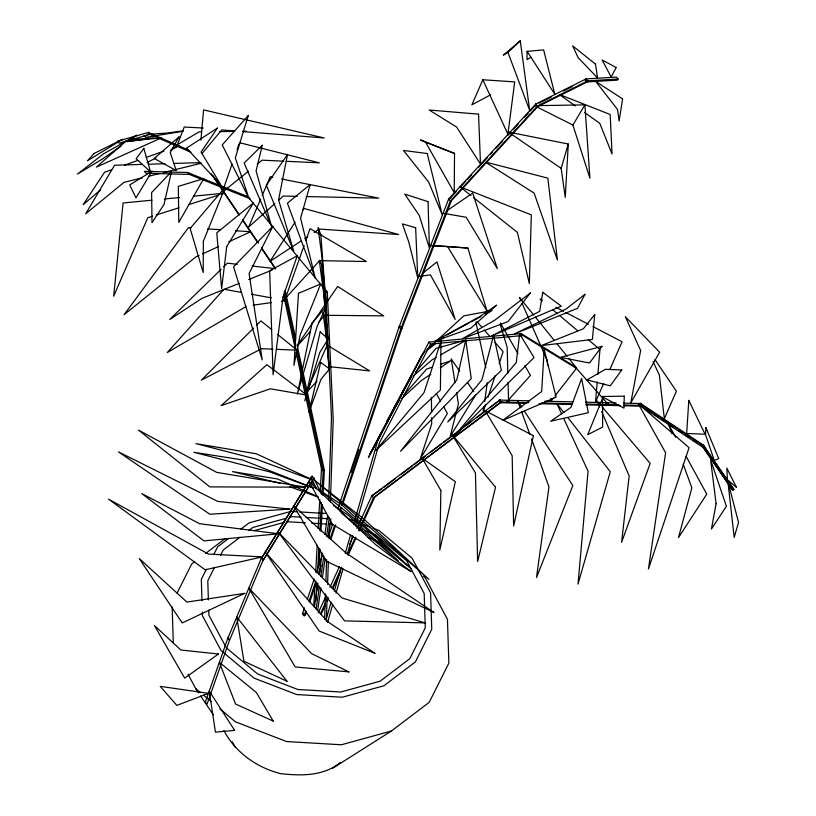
<?xml version="1.0" encoding="UTF-8"?>
<svg xmlns="http://www.w3.org/2000/svg" width="816" height="816" viewBox="0 0 816 816"><rect width="100%" height="100%" fill="white"/><g stroke="black" fill="none" stroke-linecap="round" stroke-linejoin="round"><path stroke-width="1.22" d="M454.522 153.459L454.237 192.668L425.564 142.188L420.526 139.924L454.522 153.459L425.564 142.188M535.592 104.897L535.592 104.111L585.868 79.03L587.591 80.947L587.591 81.743L537.316 106.814L535.592 104.111M585.857 79.825L585.868 79.03M527.105 51.357L554.798 94.207L543.65 49.909L527.105 51.357L526.973 59.599L531.145 57.171M324.584 619.191L325.462 593.844M325.89 581.165L326.635 559.613M328.675 500.035L331.5 417.649L325.574 290.333L327.298 292.25L333.224 419.567L330.398 501.952M326.318 621.109L327.145 597.026M327.573 584.348L328.358 561.53M329.144 538.713L329.664 523.505M313.762 606.298L314.976 584.674M315.69 571.945L317.189 545.231M318.128 528.697L319.77 499.433M320.27 490.528L321.484 468.894M315.914 600.586L316.924 582.767M317.567 571.322L318.852 548.423M319.852 530.614L321.422 502.625M321.922 493.711L323.207 470.812L321.494 468.863L296.045 352.206M317.648 589.795L317.863 585.97M319.015 565.621L319.943 549.076M320.943 531.267L322.442 504.553M322.942 495.649L324.37 470.2L303.256 373.402M568.283 144.024L565.253 197.35L561.153 168.382L568.283 144.024L508.348 132.039L561.153 168.382M597.21 382L595.507 401.992L603.687 383.459M597.842 374.503L599.964 349.523L588.367 339.762M200.909 140.179L203.561 109.885L324.197 137.975L243.25 131.621M327.298 292.281L248.033 196.972L249.757 198.89M483.98 406.46L483.286 411.478L485.663 404.308M484.673 401.441L487.274 382.622M314.456 607.084L317.873 583.246M319.138 574.464L322.198 553.136M324.901 534.317L327.604 515.498M316.18 609.001L319.423 586.418M320.861 576.382L323.748 556.308M326.624 536.234L329.327 517.415M317.699 610.337L320.943 587.755M322.391 577.718L325.084 558.899M328.154 537.581L330.847 518.762M428.9 342.128L520.802 333.632L522.526 335.549L430.624 344.046L428.9 342.098L377.737 440.813L353.705 523.994M430.624 344.046L379.471 442.731L355.429 525.912M326.135 619.415L331.092 602.29M334.264 591.274L340.986 568.038M345.229 553.36L350.523 535.01M327.512 622.557L332.816 604.207M335.998 593.191L343.067 568.732M347.3 554.054L352.604 535.704M488.039 397.137L495.179 375.615M499.137 363.661L503.105 351.706L494.945 342.312M306.53 611.602L305.317 615.223L304.164 615.774L302.44 613.856L304.47 607.828M307.316 599.393L314.211 578.901M316.251 572.873L322.748 553.585M328.43 536.714L332.489 524.657M337.773 508.98L399.085 326.961L448.576 199.186L535.541 104.346L536.234 104.407M351.084 472.301L358.795 449.402M304.164 615.774L305.786 610.96M309.04 601.31L315.945 580.819M318.383 573.587L321.218 565.151M330.154 538.631L334.621 525.371M339.497 510.898L340.711 507.287M341.527 504.869L400.809 328.879L450.299 201.103L537.275 106.264L537.958 106.325L450.993 201.164L448.576 199.186L449.698 198.706M309.774 601.963L316.271 582.685M319.117 574.25L320.331 570.629M330.888 539.294L335.764 524.831M340.629 510.367L341.445 507.96M342.251 505.553L401.931 328.389L451.421 200.614L450.299 201.103M222.615 191.168L232.081 163.975M237.017 149.787L239.078 143.871M285.855 297.085L304.103 245.463M305.806 240.659L310.049 228.653L366.353 261.518L319.627 260.641L286.294 297.35M321.555 494.282L313.895 478.176L263.007 560.561L313.895 478.176L312.171 476.258L310.478 477.707M312.171 476.258L261.283 558.644L312.171 476.258L313.262 478.553M263.354 559.511L229.592 640.152L227.858 638.234L261.62 557.593L263.354 559.664M260.681 199.033L248.594 227.144L274.819 203.623M262.191 195.524L270.239 176.776L272.738 177.266M482.817 79.764L507.899 134.15L514.712 81.896L482.817 79.764L471.893 104.815L490.559 94.819M609.827 369.566L622.088 341.771L592.875 326.573M307.081 390.487L327.185 345.137L369.689 370.892L330.531 366.802M318.23 612.959L326.176 595.578M329.888 587.469L339.425 566.61M349.483 544.598L353.195 536.489M356.898 528.38L371.739 495.934L500.126 399.86L490.018 407.47M320.494 613.714L325.258 603.289M326.849 599.811L327.91 597.496M332.143 588.224L341.68 567.365M347.504 554.625L355.45 537.244M358.632 530.288L373.463 497.852L500.871 401.982L499.147 400.064L529.625 400.809M321.096 614.346L325.339 605.084M326.92 601.606L328.511 598.128M332.755 588.856L340.7 571.486M348.116 555.257L356.062 537.877M359.234 530.93L374.595 497.332L373.463 497.852L371.739 495.934L372.871 495.414M177.092 593.12L191.699 563.999L194.677 561.734M206.387 569.252L201.307 579.37L201.991 600.729M213.721 554.615L217.678 546.74L228.827 538.274M214.404 567.579L207.784 580.778L208.396 599.882M220.473 555.482L223.237 549.984L240.037 537.214M572.903 125.042L584.888 104.866L534.429 105.703L572.903 125.042L589.907 178.204L584.888 104.866M475.861 394.709L450.197 436.376L458.419 403.838L456.613 392.618M585.888 78.907L585.205 79.999L586.928 81.916L617.437 80.121L618.12 79.04L616.396 77.122L585.888 78.907L587.612 80.825L618.12 79.04M586.928 81.916L587.612 80.825M295.055 222.176L270.076 261.314L301.492 240.72M302.481 210.538L303.838 208.427L398.606 234.508L319.291 229.051L314.058 232.489M297.299 345.25L337.651 286.436L383.714 315.874L324.809 315.282L318.872 321.902M553.411 397.912L551.086 400.901L550.851 398.443M554.962 395.923L576.647 368.077L568.701 358.265M201.868 153.734L221.748 129.938L234.396 130.927M411.55 376.747L409.102 379.583L411.019 377.941M415.64 372.014L436.07 348.371L464.233 340.609M399.554 399.952L397.086 402.757L399.881 400.197M403.655 395.27L426.625 369.077L432.368 367.098M297.687 345.566L310.396 331.367M640.295 403.277L639.326 404.348L641.06 406.266L703.514 447.698L704.483 446.627L702.749 444.71L640.295 403.277L642.029 405.195L704.483 446.627M641.06 406.266L642.029 405.195M450.126 198.308L456.154 191.729M461.315 186.099L465.63 181.407M467.344 179.53L471.648 174.828M478.543 167.321L487.152 157.927M490.6 154.173L492.313 152.296M495.761 148.543L502.646 141.025M507.817 135.395L509.541 133.518M512.989 129.764L518.15 124.124M524.178 117.555L528.482 112.863M530.206 110.986L533.654 107.222M306.898 391.915L317.026 381.154M253.674 328.063L201.338 380.134L261.62 348.687L273.034 349.177M256.377 325.37L260.896 320.882L271.657 329.603M221.085 269.321L169.759 319.444L202.103 298.289L239.414 283.264M223.788 266.689L227.389 263.17L237.272 264.302M507.919 52.387L520.261 40.8L529.676 110.405L507.919 52.387L503.39 55.141L520.261 40.8M425.146 351.41L422.392 353.95L424.351 352.43M426.982 349.717L463.784 315.874L492.048 310.58L485.438 314.15M401.747 398.494L421.311 380.582L430.766 374.207M278.562 200.267L283.244 196.064L297.248 196.37M412.927 376.288L432.052 359.856L436.376 357.367M100.511 189.883L83.12 204.734L104.53 172.298L111.659 169.759M704.575 446.495L703.433 447.433L732.748 490.375L733.88 489.437L702.841 444.577L710.705 456.093M223.176 191.566L248.513 171.156M257.285 164.087L262.15 160.171L283.764 161.17M422.576 273.391L436.958 261.905L455.185 319.393L430.42 274.88L418.741 276.451M426.309 350.911L436.111 343.301M438.07 341.782L443.955 337.222M205.601 553.432L225.471 538.346M240.985 529.033L249.094 522.872L290.782 511.408M248.931 530.461L252.889 527.452L286.263 518.272M223.88 730.514C235.447 752.495 256.55 767.428 280.347 773.599C300.584 775.945 324.064 776.332 340.415 762.338M332.51 768.346L391.456 730.993L429.206 702.321L448.861 663.122L447.454 619.354L425.187 577.697L423.249 576.076M381.817 488.886L371.739 495.934M383.836 487.366L394.964 479.002M401.033 474.433L412.151 466.058M414.171 464.539L425.299 456.175M430.358 452.37L441.476 443.996M443.496 442.476L454.624 434.102M456.644 432.582L458.674 431.062M465.742 425.738L470.801 421.933M476.87 417.364L484.959 411.274M121.094 146.064L102.439 159.028L77.459 174.083L103.673 153.745L136.639 135.262L127.316 141.739M446.27 211.171L472.699 193.045L497.342 268.648L466.171 217.27L443.221 213.262M440.232 367.832L450.748 360.754L440.405 364.324M304.633 238.66L307.775 236.599M245.891 306.632L167.28 352.543L223.972 289.241L241.424 292.414M440.701 354.878L465.599 340.558M446.893 334.948L468.914 323.065M471.118 321.871L481.032 316.526M323.207 470.812L324.37 470.2L323.218 470.781L296.698 349.166M147.074 162.568L155.978 157.886M170.452 150.277L179.367 145.595L172.237 148.135M538.937 103.234L551.228 97.104M563.519 90.974L572.455 86.506M537.326 106.029L587.591 80.947M399.085 326.961L400.228 326.4L399.085 326.961L400.809 328.879L401.931 328.389M400.809 328.879L401.962 328.318M302.44 613.856L303.583 613.306M199.135 255.479L195.697 257.06L124.042 314.741L188.455 227.623L190.995 227.797M202.572 253.898L218.596 246.514M228.908 241.76L250.665 231.744L235.426 230.734M248.747 279.5L272.075 270.106M124.726 165.097L137.792 160.436M146.105 157.468L163.924 151.103M152.582 216.179L147.778 217.719L113.669 296.177L123.104 202.98L151.939 200.195M156.182 215.026L179.01 207.743M188.618 204.673L218.647 195.085M221.054 194.32L224.655 193.168L193.31 196.197M289.843 517.283L292.23 516.63L301.094 517.15M253.949 530.686L284.182 522.373M391.456 730.993L341.384 744.773L286.6 741.55L235.447 721.834L219.943 708.88M142.433 177.796L123.961 182.386L85.69 213.782L114.556 165.26L142.27 164.414M148.583 176.276L159.671 173.522M163.363 172.604L201.532 163.129M373.463 497.852L501.85 401.778L500.871 401.982L499.168 400.034M182.978 131.264L145.758 137.333L144.024 135.599M183.182 130.835L167.249 133.039L146.951 134.467M253.123 305.153L271.544 302.603M281.367 301.247L285.059 300.737M164.475 198.982L179.52 197.533M130.448 139.628L154.02 137.843L131.509 141.148L129.071 140.933M148.573 164.22L164.944 163.72M173.767 163.445L200.216 162.639M201.664 131.845L199.124 131.886L177.429 144.636L184.232 127.021L203.225 128.041M219.484 131.6L234.753 131.386M242.393 131.274L246.208 131.223M306.163 196.564L378.746 198.145L281.469 178.99M544.864 401.186L572.791 401.87M585.49 402.176L615.968 402.931M623.587 403.114L640.091 403.522L641.825 405.44L624.046 405.001M506.797 401.013L509.337 401.074M605.849 403.451L608.389 403.512M528.809 402.665L500.871 401.982L500.912 402.747L526.3 403.369M541.508 402.971L571.985 403.726M585.949 404.063L618.967 404.879M538.999 403.675L572.016 404.491M585.98 404.838L620.272 405.674M624.077 405.766L640.591 406.174M276.828 349.34L294.576 350.105M286.314 161.293L319.372 162.833L239.486 142.688M447.484 246.452L429.42 245.432L467.864 248.054L486.989 311.008L447.484 246.452L467.864 248.054M292.046 511.479L297.116 511.775M299.645 511.928L319.913 513.111M322.453 513.264L326.247 513.488M306.153 517.446L327.675 518.711M286.6 521.699L305.398 522.801M311.661 523.168L319.189 523.617M321.698 523.76L326.706 524.056M329.215 524.198L332.979 524.423M207.499 228.888L220.187 229.724M448.576 199.186L449.269 199.247M252.103 266.006L275.573 268.699M305.684 394.883L270.371 388.814L221.116 405.613L266.883 364.681L305.898 394.332M251.389 294.229L271.33 297.85M282.54 299.89L285.039 300.349M280.174 483.337L232.407 471.597L277.644 479.002L318.067 496.74M486.275 162.231L547.842 178.153L557.43 260.08L534.133 193.106L486.112 162.588M289.66 486.662L302.634 491.416M304.99 492.283L317.975 497.036M310.478 479.237L255.887 459.071L195.932 443.629L256.316 453.778L311.732 479.482M313.14 487.999L269.576 471.862L193.79 452.258L242.25 459.887L313.12 487.825M349.401 519.098L354.124 520.914M356.49 521.832L358.856 522.74M362.406 524.107L370.688 527.299M373.055 528.217L378.971 530.492L412.049 558.144L430.583 592.824L431.756 629.258L415.385 661.888L383.969 685.756L342.281 697.231L296.667 694.549L254.092 678.137L221.014 650.485L202.48 615.805L202.358 612.041M358.907 528.268L362.457 529.635M364.813 530.543L375.452 534.643L406.674 560.745L424.167 593.477L425.269 627.851L409.826 658.655L380.174 681.176L340.833 691.999L297.789 689.479L257.601 673.985L226.389 647.894M368.169 537.581L378.695 541.64L411.325 568.915M560.225 94.819L610.174 114.505L612.051 154.04L599.801 123.338L584.531 112.475M189.149 150.338L148.594 132.59L150.317 134.507L190.873 152.255M542.324 300.257L540.08 299.084L542.008 300.716M555.808 307.275L563.672 311.365M565.916 312.538L588.387 324.227M574.444 366.302L520.853 333.387L522.577 335.305L576.167 368.22L574.464 366.17L608.909 405.134L607.186 403.216M646.741 409.265L650.974 412.08M654.146 414.181L658.39 416.996M661.562 419.098L665.795 421.913M671.089 425.422L673.2 426.829M678.494 430.338L681.676 432.439M685.909 435.254L689.081 437.356M693.314 440.171L696.497 442.272M333.713 505.594L348.473 515.477L398.249 560.755L341.17 512.693M560.082 95.084L575.362 105.958M470.893 195.483L460.01 186.844L531.308 214.863L529.329 283.621L517.405 232.397L473.861 197.839M277.532 334.356L296.126 349.421M188.088 674.373L195.707 688.622L200.552 692.672M203.459 695.099L211.211 701.587M552.636 309.662L557.461 313.732M559.399 315.353L577.748 330.817M535.541 104.346L537.275 106.264M701.78 445.781L703.514 447.698M733.88 489.437L712.133 458.194M732.748 490.375L701.709 445.516M476.983 321.626L481.879 327.267M484.327 330.082L490.039 336.661M600.392 404.828L597.128 400.993L599.627 406.847M602.024 406.745L650.179 463.355L621.578 542.405L629.156 475.922L601.637 411.529M533.746 315.058L519.455 297.381L520.996 300.869M535.337 317.016L554.401 340.588M556.787 343.536L567.11 356.296M563.897 412.559L556.818 403.532L561.592 413.855M567.824 417.568L610.286 471.719L578.003 584.113L588.071 471.179L563.703 418.435M459.663 371.198L451.207 358.928L455.012 382.633M467.405 382.449L473.749 391.649M654.983 359.601L676.372 391.19L664.346 418.7L659.348 375.064L653.055 361.61M212.976 175.685L239.302 214.72M242.852 220.004L258.499 243.209M261.344 247.432L275.573 268.535M211.252 173.767L238.996 214.914M242.546 220.187L257.489 242.352M261.752 248.686L275.267 268.729M195.707 688.622L198.523 692.815M200.634 695.956L213.313 714.806M521.74 407.062L517.599 400.697L520.21 407.878M524.504 411.305L572.842 485.551L536.51 577.493L548.964 486.826L531.532 438.977M500.392 323.003L517.936 353.552M524.831 365.558L530.471 375.38L508.531 399.86L508.082 382.316M436.254 393.455L440.589 401.237M443.68 406.796L447.392 413.467L420.271 458.898L431.664 423.973L431.603 417.619M675.679 437.305L668.365 423.932L671.843 433.398M686.042 456.236L706.758 494.119L678.473 537.632L691.866 487.825L683.155 464.161M225.797 646.802L208.896 615.162L208.723 610.062M232.234 741.815L235.151 747.272M312.202 479.624L316.577 488.825M312.12 481.154L315.404 488.06M522.016 303.205L547.159 360.264L547.638 365.191M521.516 411.468L529.798 434.194M500.228 324.431L507.175 347.249L507.848 373.555M728.535 484.051L738.541 522.403L734.186 537.397L728.056 482.929M475.891 322.208L485.816 367.761M285.121 290.261L295.678 338.66M297.299 346.106L302.716 370.923M284.243 292.077L295.882 345.443M283.601 295.127L295.504 349.727M326.41 338.497L322.993 312.344L325.064 316.985L329.001 367.363L326.635 341.006M172.156 606.951L173.318 643.212M431.419 397.28L431.562 412.539M203.357 241.291L203.194 272.534L190.148 228.46L225.216 187.241L203.357 241.291M440.997 341.19L440.385 390.058L375.962 450.289L423.994 392.669L440.997 341.19M440.854 490.477L439.804 550.055L455.348 481.685L422.178 458.194L440.854 490.477M624.26 396.158L623.965 408.092L601.647 396.505L624.26 396.158M705.901 427.666L705.544 434.602L714.265 460.54L718.733 458.541L705.901 427.666M544.18 349.503L541.661 391.517L502.615 420.454L556.135 397.168L544.18 349.503M298.472 293.311L293.954 365.364L300.145 335.029L320.668 283.978L298.472 293.311M688.796 400.411L686.664 433.51L705.085 434.224L688.796 400.411M594.721 314.537L592.396 339.456L541.345 345.586L583.338 328.787L594.721 314.537M519.639 333.917L516.273 362.528L453.859 436.529L534.041 357.602L519.639 333.917M226.715 246.585L221.626 288.65L216.77 232.876L253.409 202.97L226.715 246.585M283.019 297.055L273.085 374.738L269.668 270.749L297.259 255.785L283.019 297.055M665.601 452.727L648.434 569.027L689.081 447.698L638.204 403.665L665.601 452.727M622.598 98.899L619.109 121.105L617.559 109.538L595.731 81.437L622.598 98.899M542.732 292.281L539.702 311.335L491.62 335.927L561.255 306.153L542.732 292.281M716.091 503.707L711.43 529.033L726.403 506.216L710.644 459.959L716.091 503.707M640.642 350.523L630.799 402.859L659.614 352.196L625.311 316.7L640.642 350.523M287.518 154.469L278.582 199.889L293.77 251.379L266.363 185.181L287.518 154.469M312.1 323.003L297.361 394.077L317.2 326.227L326.624 306.01L312.1 323.003M533.378 435.662L513.631 526.024L512.162 455.624L485.194 410.774L533.378 435.662M320.188 331.765L304.858 400.952L319.78 352.471L328.154 339.068L320.188 331.765M465.752 339.997L456.787 379.919L400.554 451.299L471.271 378.583L465.752 339.997M171.431 171.758L164.036 204.418L152 222.697L151.613 192.556L171.431 171.758M320.698 362.396L309.009 412.09L321.025 379.205L329.552 368.965L320.698 362.396M262.262 145.289L256.091 170.952L271.483 226.297L244.137 163.047L262.262 145.289M495.516 487.203L477.635 561.571L475.442 472.913L451.727 434.071L495.516 487.203M493.588 335.356L481.94 379.787L447.739 421.923L501.381 370.331L493.588 335.356M310.172 184.538L300.594 218.158L315.292 278.236L287.405 203.204L310.172 184.538M248.268 115.546L235.324 157.896L248.941 198.319L222.238 144.922L248.268 115.546M227.868 638.132L205.326 702.199L207.06 704.116L229.592 640.05L227.868 638.132M581.614 378.573L570.925 407.398L550.637 421.24L588.336 412.702L581.614 378.573M602.575 398.188L587.755 434.673L602.636 427.064L602.575 398.188M272.819 226.358L249.094 273.544L262.232 359.927L233.57 266.791L272.819 226.358M616.121 67.504L611.204 77.071L602.137 59.996L616.121 67.504M421.331 356.153L386.998 421.24L423.382 353.134L421.331 356.153M398.065 400.676L369.587 454.706L410.601 377.818L398.065 400.676M394.444 408.214L368.383 457.633L398.075 401.951L394.444 408.214M584.97 294.321L577.565 308.295L514.631 333.805L566.233 308.876L584.97 294.321M178.99 136.894L170.238 152.653L176.297 170.585L154.234 158.488L178.99 136.894M203.694 178.633L178.796 222.411L178.327 186.385L203.694 178.633M151.96 171.248L135.997 197.911L129.724 184.926L151.96 171.248M217.362 128.112L201.083 152.072L220.963 185.12L186.507 148.104L217.362 128.112M621.751 369.985L610.256 385.825L586.99 379.909L605.421 369.301L621.751 369.985M143.81 148.379L136.129 158.804L150.47 171.697L143.81 148.379M601.953 346.351L589.509 363.008L560.5 357.347L601.953 346.351M530.318 292.964L508.052 321.586L462.652 338.609L494.924 320.086L530.318 292.964M94.187 153.428L87.404 160.834L122.675 139.23L94.187 153.428M496.485 305.276L470.699 328.277L434.908 341.17L479.196 316.924L496.485 305.276M125.705 141.392L96.39 167.117L161.558 137.802L125.705 141.392M218.423 654.014L184.681 678.137L154.418 625.495L180.856 650.015L218.423 654.014M244.718 593.324L182.203 622.945L139.322 558.613L186.895 602.096L244.718 593.324M208.498 693.355L176.837 705.381L160.232 686.348L208.498 693.355M148.583 132.396L117.392 141.26L119.116 143.177L150.307 134.314L148.583 132.396M262.262 556.889L205.142 569.813L108.548 499.137L208.457 554.074L262.262 556.889M278.501 533.786L203.99 540.906L141.78 493.609L199.634 523.709L278.501 533.786M234.641 730.402L215.444 732.115L209.233 690.989L234.641 730.402M289.751 509.113L209.804 514.233L118.524 451.921L217.77 501.391L289.751 509.113M305.51 487.152L209.834 486.897L138.496 430.093L216.699 472.372L305.51 487.152M424.912 622.883L344.525 620.884L277.756 531.542L342.067 598.006L424.912 622.883M187.904 172.502L144.422 171.36L146.146 173.278L189.628 174.42L187.904 172.502M478.553 114.148L429.216 110.017L456.613 127.051L480.491 164.036L478.553 114.148M348.901 671.884L295.168 666.947L248.798 588.101L311.569 653.606L348.901 671.884M427.227 153.53L403.471 150.46L428.696 182.111L442.262 214.863L427.227 153.53M415.64 227.735L402.41 223.91L408.857 242.27L417.782 278.052L415.64 227.735M428.043 201.644L404.746 194.106L419.251 215.444L429.41 248.044L428.043 201.644M374.891 653.3L319.158 631.033L265.108 551.942L327.471 621.527L374.891 653.3M248.084 196.727L187.874 172.625L189.598 174.532L249.808 198.645L248.084 196.727M273.227 721.109L235.559 704.014L219.331 662.296L256.346 692.478L273.227 721.109M286.997 681.278L243.913 661.235L236.732 616.927L286.997 681.278M433.816 612.418L326.451 561.275L293.689 505.859L345.902 552.84L433.816 612.418M411.091 571.567L332.438 524.331L308.948 481.246L375.34 544.354L411.091 571.567M341.476 504.604L319.066 489.875L348.503 513.611L407.888 565.559L341.476 504.604M363.834 519.027L314.517 480.308L349.085 509.031L428.961 579.411L363.834 519.027M595.496 64.138L572.669 45.88L578.146 57.65L597.547 77.877L595.496 64.138M736.43 487.295L727.393 479.777L726.852 468.129L736.43 487.295M321.433 264.139L319.26 260.324L323.819 294.658L327.716 338.507L321.433 264.139M320.81 234.518L318.005 227.378L321.606 254.286L326.063 304.409L320.81 234.518"/></g></svg>
